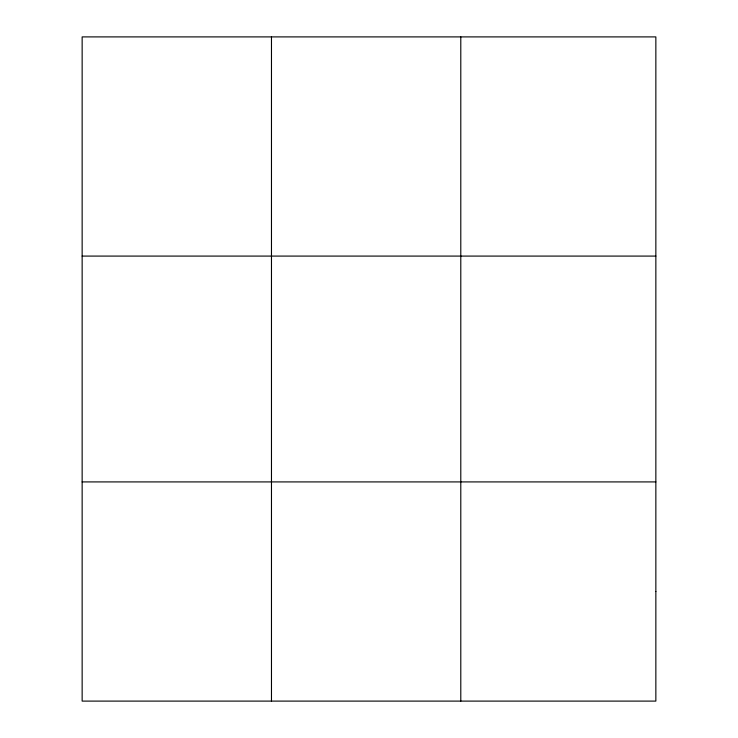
<?xml version="1.0" encoding="UTF-8"?>
<svg xmlns="http://www.w3.org/2000/svg" width="738" height="738" viewBox="0 0 738 738"><rect width="100%" height="100%" fill="white"/><g stroke="black" fill="none" stroke-linecap="round" stroke-linejoin="round"><path stroke-width="1.11" d="M271.473 701.1L271.473 36.9M460.789 701.1L460.789 36.9M82.149 256.086L655.851 256.086M82.149 481.914L655.851 481.914M655.851 591.507L655.851 701.1L82.149 701.1L82.149 36.9L655.851 36.9L655.851 591.507"/></g></svg>
